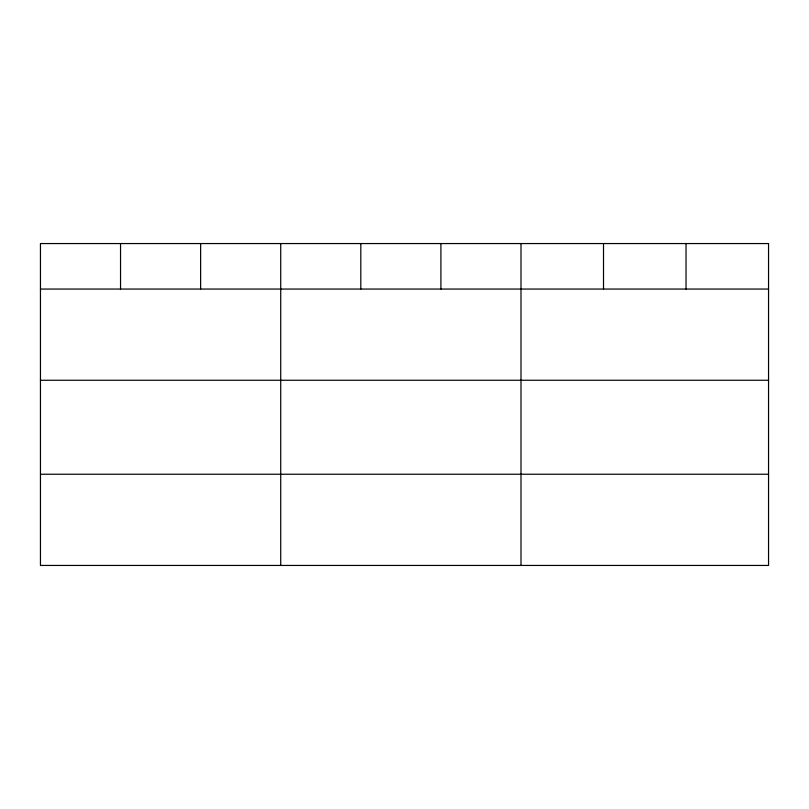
<?xml version="1.0" encoding="UTF-8"?>
<svg xmlns="http://www.w3.org/2000/svg" width="809" height="809" viewBox="0 0 809 809"><rect width="100%" height="100%" fill="white"/><g stroke="black" fill="none" stroke-linecap="round" stroke-linejoin="round"><path stroke-width="1.21" d="M40.45 289.056L768.55 289.056M40.45 380.26L768.55 380.26M40.45 474.236L768.55 474.236M686.032 243.56L686.032 289.056M603.514 243.56L603.514 289.056M520.996 243.56L520.996 565.44M440.905 243.56L440.905 289.056M360.814 243.56L360.814 289.056M280.723 243.56L280.723 565.44M200.632 243.56L200.632 289.056M120.541 243.56L120.541 289.056M768.55 243.56L40.45 243.56L40.45 565.44L768.55 565.44L768.55 243.56"/></g></svg>
